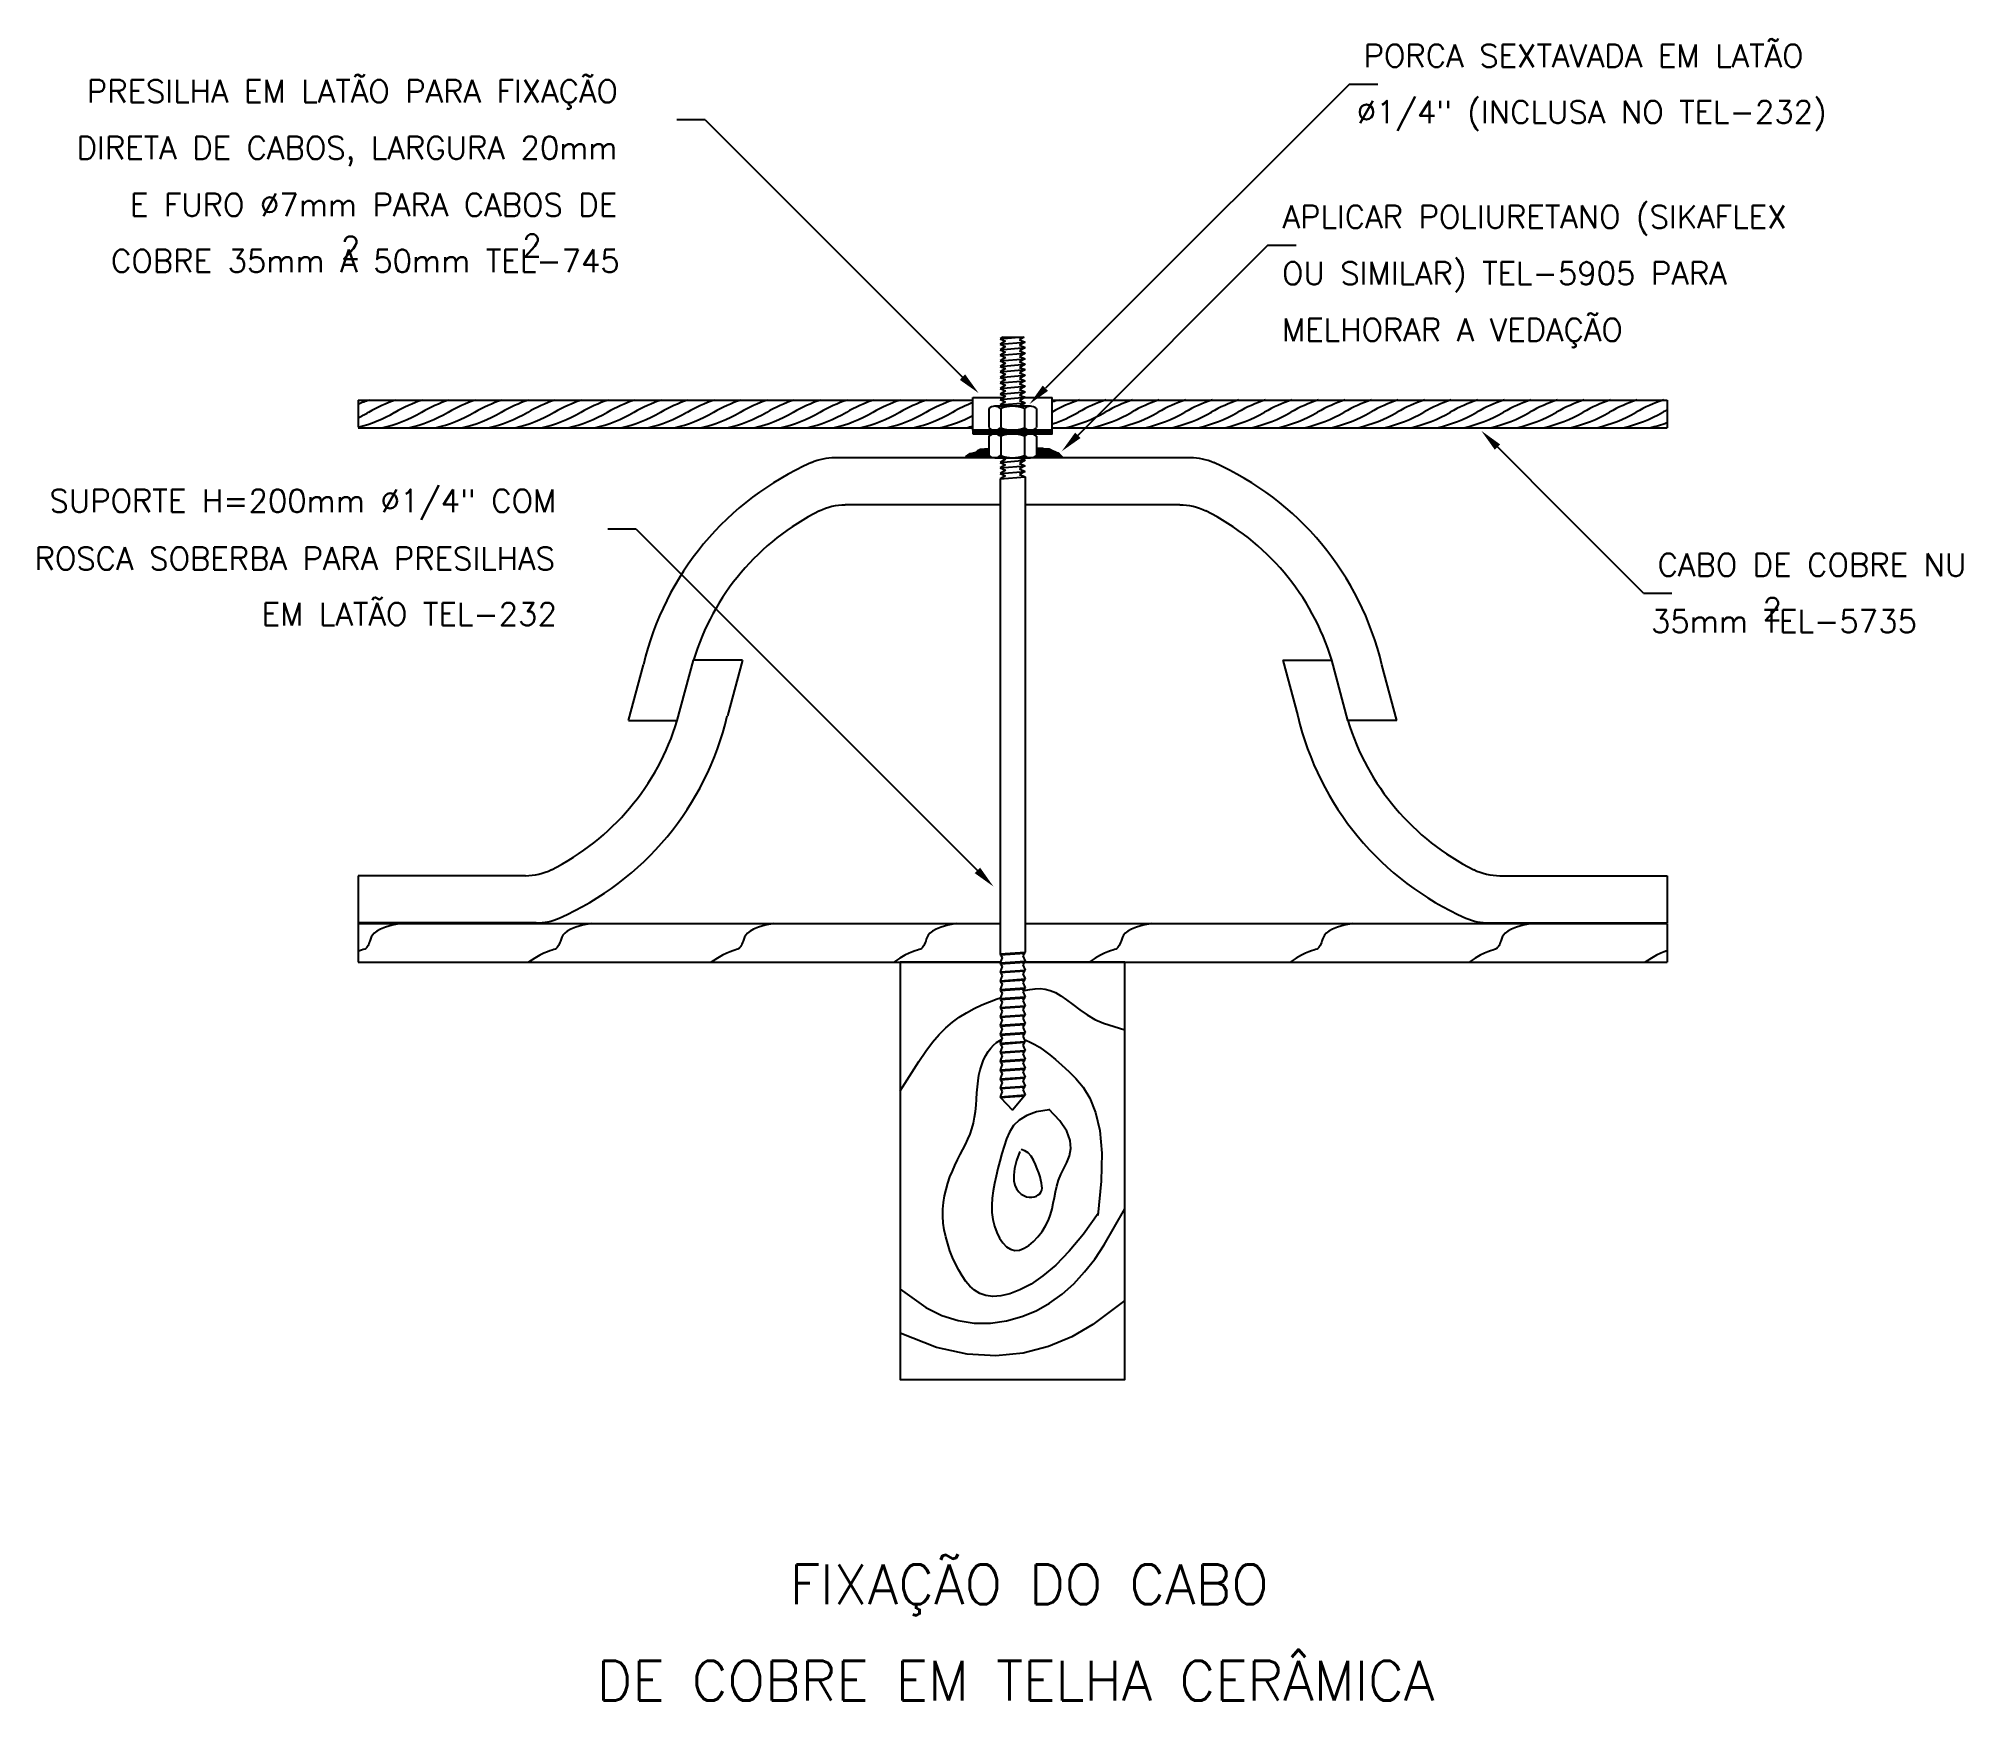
# Model space of a CAD drawing. Header units: millimetres. Extents: x -6439.2 to -6422.2, y -4626.2 to -4611.5.
import ezdxf
from ezdxf.enums import TextEntityAlignment as Align

# ---------------------------------------------------------------- set-up
doc = ezdxf.new("R2010")
doc.units = ezdxf.units.MM
doc.header["$LTSCALE"] = 10
doc.layers.add('Termotécnica', color=7, linetype='Continuous')
doc.styles.add('r140', font='romans.shx')
doc.styles.add('r80', font='romans.shx')

msp = doc.modelspace()

# ---------------------------------------------------------------- hatches: boundary and pattern name
at = {"layer": 'Termotécnica'}
h = msp.add_hatch(dxfattribs=at)
h.set_pattern_fill('ANSI31', color=1, scale=0.035, style=0)
h.set_pattern_definition([(45, (-6438.053191, -4630.1539598), (-0.0030935922, 0.0030935922), [])])
h.paths.add_polyline_path([(-6430.114, -4615.198), (-6430.126, -4615.183), (-6430.137, -4615.171), (-6430.148, -4615.162), (-6430.159, -4615.155), (-6430.169, -4615.15), (-6430.178, -4615.146), (-6430.186, -4615.143), (-6430.194, -4615.14), (-6430.201, -4615.137), (-6430.208, -4615.134), (-6430.213, -4615.13), (-6430.219, -4615.127), (-6430.223, -4615.125), (-6430.228, -4615.122), (-6430.232, -4615.12), (-6430.236, -4615.119), (-6430.24, -4615.118), (-6430.244, -4615.118), (-6430.248, -4615.118), (-6430.253, -4615.119), (-6430.257, -4615.119), (-6430.262, -4615.119), (-6430.267, -4615.119), (-6430.273, -4615.119), (-6430.279, -4615.118), (-6430.285, -4615.116), (-6430.293, -4615.114), (-6430.301, -4615.113), (-6430.311, -4615.112), (-6430.322, -4615.112), (-6430.334, -4615.113), (-6430.348, -4615.116), (-6430.348, -4615.177, -0.184977), (-6430.401, -4615.197), (-6430.401, -4615.198)])
h.paths.add_polyline_path([(-6430.716, -4615.197, -0.184977), (-6430.768, -4615.177), (-6430.768, -4615.116), (-6430.781, -4615.118), (-6430.792, -4615.119), (-6430.802, -4615.12), (-6430.81, -4615.121), (-6430.818, -4615.121), (-6430.825, -4615.121), (-6430.831, -4615.122), (-6430.836, -4615.122), (-6430.841, -4615.123), (-6430.845, -4615.125), (-6430.849, -4615.126), (-6430.853, -4615.128), (-6430.857, -4615.13), (-6430.861, -4615.132), (-6430.864, -4615.135), (-6430.867, -4615.138), (-6430.871, -4615.14), (-6430.874, -4615.143), (-6430.878, -4615.146), (-6430.882, -4615.148), (-6430.887, -4615.15), (-6430.891, -4615.152), (-6430.897, -4615.154), (-6430.902, -4615.155), (-6430.909, -4615.156), (-6430.916, -4615.157), (-6430.924, -4615.159), (-6430.933, -4615.161), (-6430.943, -4615.166), (-6430.954, -4615.173), (-6430.966, -4615.184), (-6430.979, -4615.198), (-6430.716, -4615.198)])

# ---------------------------------------------------------------- linework, layer by layer
at = {"layer": 'Termotécnica', "color": 2}
for p, q in [((-6427.583, -4611.898), (-6429.666, -4613.981)), ((-6427.583, -4611.898), (-6427.333, -4611.898)), ((-6433.273, -4612.213), (-6433.523, -4612.213)), ((-6433.273, -4612.213), (-6431, -4614.486)), ((-6428.304, -4613.321), (-6429.983, -4615)), ((-6428.304, -4613.321), (-6428.054, -4613.321)), ((-6429.666, -4613.981), (-6430.269, -4614.584)), ((-6430.645, -4614.133), (-6430.669, -4614.147)), ((-6430.669, -4614.147), (-6430.621, -4614.167)), ((-6430.621, -4614.167), (-6430.669, -4614.196)), ((-6430.669, -4614.196), (-6430.621, -4614.216)), ((-6430.621, -4614.216), (-6430.669, -4614.245)), ((-6430.645, -4614.133), (-6430.455, -4614.133)), ((-6430.455, -4614.133), (-6430.496, -4614.157)), ((-6430.496, -4614.157), (-6430.447, -4614.177)), ((-6430.447, -4614.177), (-6430.496, -4614.205)), ((-6430.496, -4614.205), (-6430.447, -4614.225)), ((-6430.447, -4614.225), (-6430.496, -4614.254)), ((-6430.669, -4614.245), (-6430.621, -4614.265)), ((-6430.621, -4614.265), (-6430.669, -4614.293)), ((-6430.669, -4614.293), (-6430.621, -4614.314)), ((-6430.621, -4614.314), (-6430.669, -4614.342)), ((-6430.669, -4614.342), (-6430.621, -4614.362)), ((-6430.621, -4614.362), (-6430.669, -4614.391)), ((-6430.669, -4614.391), (-6430.621, -4614.411)), ((-6430.496, -4614.254), (-6430.447, -4614.274)), ((-6430.447, -4614.274), (-6430.496, -4614.303)), ((-6430.496, -4614.303), (-6430.447, -4614.323)), ((-6430.447, -4614.323), (-6430.496, -4614.351)), ((-6430.496, -4614.351), (-6430.447, -4614.372)), ((-6430.447, -4614.372), (-6430.496, -4614.4)), ((-6430.496, -4614.4), (-6430.447, -4614.42)), ((-6430.621, -4614.411), (-6430.669, -4614.44)), ((-6430.669, -4614.44), (-6430.621, -4614.46)), ((-6430.621, -4614.46), (-6430.669, -4614.488)), ((-6430.669, -4614.488), (-6430.621, -4614.508)), ((-6430.621, -4614.508), (-6430.669, -4614.537)), ((-6430.669, -4614.537), (-6430.621, -4614.557)), ((-6430.621, -4614.557), (-6430.669, -4614.586)), ((-6430.447, -4614.42), (-6430.496, -4614.449)), ((-6430.496, -4614.449), (-6430.447, -4614.469)), ((-6430.447, -4614.469), (-6430.496, -4614.498)), ((-6430.496, -4614.498), (-6430.447, -4614.518)), ((-6430.447, -4614.518), (-6430.496, -4614.546)), ((-6430.496, -4614.546), (-6430.447, -4614.567)), ((-6430.447, -4614.567), (-6430.496, -4614.595)), ((-6436.335, -4614.688), (-6436.335, -4614.927)), ((-6436.335, -4614.688), (-6430.908, -4614.688)), ((-6430.669, -4614.586), (-6430.621, -4614.606)), ((-6430.621, -4614.606), (-6430.669, -4614.635)), ((-6430.669, -4614.635), (-6430.621, -4614.655)), ((-6430.621, -4614.655), (-6430.669, -4614.683)), ((-6430.669, -4614.683), (-6430.621, -4614.703)), ((-6430.621, -4614.703), (-6430.669, -4614.732)), ((-6430.669, -4614.732), (-6430.643, -4614.743)), ((-6430.496, -4614.595), (-6430.447, -4614.615)), ((-6430.447, -4614.615), (-6430.496, -4614.644)), ((-6430.496, -4614.644), (-6430.447, -4614.664)), ((-6430.447, -4614.664), (-6430.496, -4614.693)), ((-6430.496, -4614.693), (-6430.447, -4614.713)), ((-6430.447, -4614.713), (-6430.496, -4614.741)), ((-6430.496, -4614.741), (-6430.492, -4614.743)), ((-6430.208, -4614.688), (-6424.781, -4614.688)), ((-6424.781, -4614.688), (-6424.781, -4614.933)), ((-6430.768, -4614.763), (-6430.768, -4614.932)), ((-6430.401, -4614.743), (-6430.718, -4614.743)), ((-6430.663, -4614.763), (-6430.663, -4614.932)), ((-6430.453, -4614.763), (-6430.453, -4614.932)), ((-6430.348, -4614.763), (-6430.348, -4614.932)), ((-6436.335, -4614.933), (-6430.908, -4614.933)), ((-6430.768, -4615.008), (-6430.768, -4615.177)), ((-6430.401, -4614.988), (-6430.718, -4614.988)), ((-6430.716, -4614.953), (-6430.401, -4614.953)), ((-6430.663, -4615.008), (-6430.663, -4615.177)), ((-6430.453, -4615.008), (-6430.453, -4615.177)), ((-6430.348, -4615.008), (-6430.348, -4615.177)), ((-6430.208, -4614.933), (-6424.781, -4614.933)), ((-6430.716, -4615.198), (-6430.401, -4615.198)), ((-6430.621, -4615.211), (-6430.669, -4615.239)), ((-6430.669, -4615.239), (-6430.621, -4615.259)), ((-6430.652, -4615.198), (-6430.621, -4615.211)), ((-6430.492, -4615.198), (-6430.496, -4615.2)), ((-6430.496, -4615.2), (-6430.447, -4615.22)), ((-6430.447, -4615.22), (-6430.496, -4615.249)), ((-6430.496, -4615.249), (-6430.447, -4615.269)), ((-6425.676, -4615.704), (-6426.278, -4615.102)), ((-6430.621, -4615.259), (-6430.669, -4615.288)), ((-6430.669, -4615.288), (-6430.621, -4615.308)), ((-6430.621, -4615.308), (-6430.669, -4615.337)), ((-6430.669, -4615.337), (-6430.621, -4615.357)), ((-6430.621, -4615.357), (-6430.669, -4615.385)), ((-6430.669, -4615.385), (-6430.447, -4615.366)), ((-6430.669, -4615.385), (-6430.669, -4619.579)), ((-6430.447, -4615.269), (-6430.496, -4615.297)), ((-6430.496, -4615.297), (-6430.447, -4615.318)), ((-6430.447, -4615.318), (-6430.496, -4615.346)), ((-6430.496, -4615.346), (-6430.447, -4615.366)), ((-6430.447, -4615.366), (-6430.447, -4619.563)), ((-6424.988, -4616.392), (-6425.676, -4615.704)), ((-6433.882, -4615.828), (-6434.132, -4615.828)), ((-6433.882, -4615.828), (-6431.47, -4618.24)), ((-6424.988, -4616.392), (-6424.738, -4616.392)), ((-6424.988, -4616.392), (-6424.738, -4616.392)), ((-6431.47, -4618.24), (-6430.868, -4618.842)), ((-6430.649, -4619.611), (-6430.669, -4619.658)), ((-6430.664, -4619.586), (-6430.649, -4619.611)), ((-6430.664, -4619.665), (-6430.649, -4619.69)), ((-6430.453, -4619.572), (-6430.467, -4619.596)), ((-6430.467, -4619.596), (-6430.447, -4619.642)), ((-6430.453, -4619.65), (-6430.467, -4619.674)), ((-6430.649, -4619.69), (-6430.669, -4619.736)), ((-6430.649, -4619.769), (-6430.669, -4619.815)), ((-6430.664, -4619.744), (-6430.649, -4619.769)), ((-6430.664, -4619.823), (-6430.649, -4619.847)), ((-6430.467, -4619.674), (-6430.447, -4619.721)), ((-6430.453, -4619.729), (-6430.467, -4619.753)), ((-6430.467, -4619.753), (-6430.447, -4619.8)), ((-6430.453, -4619.808), (-6430.467, -4619.832)), ((-6430.467, -4619.832), (-6430.447, -4619.878)), ((-6430.649, -4619.847), (-6430.669, -4619.894)), ((-6430.649, -4619.926), (-6430.669, -4619.973)), ((-6430.649, -4620.005), (-6430.669, -4620.052)), ((-6430.664, -4619.901), (-6430.649, -4619.926)), ((-6430.664, -4619.98), (-6430.649, -4620.005)), ((-6430.453, -4619.887), (-6430.467, -4619.911)), ((-6430.467, -4619.911), (-6430.447, -4619.957)), ((-6430.453, -4619.965), (-6430.467, -4619.989)), ((-6430.467, -4619.989), (-6430.447, -4620.036)), ((-6430.649, -4620.084), (-6430.669, -4620.13)), ((-6430.649, -4620.162), (-6430.669, -4620.209)), ((-6430.664, -4620.059), (-6430.649, -4620.084)), ((-6430.664, -4620.138), (-6430.649, -4620.162)), ((-6430.453, -4620.044), (-6430.467, -4620.068)), ((-6430.467, -4620.068), (-6430.447, -4620.115)), ((-6430.453, -4620.123), (-6430.467, -4620.147)), ((-6430.467, -4620.147), (-6430.447, -4620.194)), ((-6430.649, -4620.241), (-6430.669, -4620.288)), ((-6430.649, -4620.32), (-6430.669, -4620.367)), ((-6430.664, -4620.216), (-6430.649, -4620.241)), ((-6430.664, -4620.295), (-6430.649, -4620.32)), ((-6430.453, -4620.202), (-6430.467, -4620.226)), ((-6430.467, -4620.226), (-6430.447, -4620.272)), ((-6430.453, -4620.28), (-6430.467, -4620.304)), ((-6430.467, -4620.304), (-6430.447, -4620.351)), ((-6430.649, -4620.399), (-6430.669, -4620.445)), ((-6430.649, -4620.477), (-6430.669, -4620.524)), ((-6430.664, -4620.374), (-6430.649, -4620.399)), ((-6430.664, -4620.453), (-6430.649, -4620.477)), ((-6430.453, -4620.359), (-6430.467, -4620.383)), ((-6430.467, -4620.383), (-6430.447, -4620.43)), ((-6430.453, -4620.438), (-6430.467, -4620.462)), ((-6430.467, -4620.462), (-6430.447, -4620.509)), ((-6430.453, -4620.517), (-6430.467, -4620.541)), ((-6430.649, -4620.556), (-6430.669, -4620.603)), ((-6430.649, -4620.635), (-6430.669, -4620.682)), ((-6430.664, -4620.531), (-6430.649, -4620.556)), ((-6430.664, -4620.61), (-6430.649, -4620.635)), ((-6430.467, -4620.541), (-6430.447, -4620.587)), ((-6430.453, -4620.595), (-6430.467, -4620.619)), ((-6430.467, -4620.619), (-6430.447, -4620.666)), ((-6430.453, -4620.674), (-6430.467, -4620.698)), ((-6430.649, -4620.714), (-6430.669, -4620.76)), ((-6430.649, -4620.792), (-6430.669, -4620.839)), ((-6430.664, -4620.689), (-6430.649, -4620.714)), ((-6430.664, -4620.768), (-6430.649, -4620.792)), ((-6430.664, -4620.846), (-6430.558, -4620.958)), ((-6430.453, -4620.832), (-6430.558, -4620.958)), ((-6430.467, -4620.698), (-6430.447, -4620.745)), ((-6430.453, -4620.753), (-6430.467, -4620.777)), ((-6430.467, -4620.777), (-6430.447, -4620.824))]:
    msp.add_line(p, q, dxfattribs=at)
at = {"layer": 'Termotécnica', "color": 1}
for p, q in [((-6430.669, -4614.147), (-6430.504, -4614.133)), ((-6430.669, -4614.196), (-6430.447, -4614.177)), ((-6430.669, -4614.245), (-6430.447, -4614.225)), ((-6430.669, -4614.293), (-6430.447, -4614.274)), ((-6430.669, -4614.342), (-6430.447, -4614.323)), ((-6430.669, -4614.391), (-6430.447, -4614.372)), ((-6430.669, -4614.44), (-6430.447, -4614.42)), ((-6430.669, -4614.488), (-6430.447, -4614.469)), ((-6430.669, -4614.537), (-6430.447, -4614.518)), ((-6430.669, -4614.586), (-6430.447, -4614.567)), ((-6430.908, -4614.667), (-6430.642, -4614.667)), ((-6430.908, -4614.953), (-6430.908, -4614.667)), ((-6430.669, -4614.635), (-6430.447, -4614.615)), ((-6430.669, -4614.683), (-6430.447, -4614.664)), ((-6430.669, -4614.732), (-6430.447, -4614.713)), ((-6430.452, -4614.667), (-6430.208, -4614.667)), ((-6430.208, -4614.953), (-6430.208, -4614.667)), ((-6430.908, -4614.97), (-6430.208, -4614.97)), ((-6430.716, -4615.197), (-6430.716, -4615.198)), ((-6430.669, -4615.239), (-6430.447, -4615.22)), ((-6430.401, -4615.197), (-6430.401, -4615.198)), ((-6430.669, -4615.288), (-6430.447, -4615.269)), ((-6430.669, -4615.337), (-6430.447, -4615.318)), ((-6436.335, -4619.31), (-6436.335, -4619.65)), ((-6436.335, -4619.31), (-6430.669, -4619.31)), ((-6430.447, -4619.31), (-6424.781, -4619.31)), ((-6424.781, -4619.31), (-6424.781, -4619.65)), ((-6436.335, -4619.65), (-6430.666, -4619.65)), ((-6430.669, -4619.579), (-6430.447, -4619.563)), ((-6430.669, -4619.579), (-6430.664, -4619.586)), ((-6430.669, -4619.658), (-6430.447, -4619.642)), ((-6430.669, -4619.658), (-6430.664, -4619.665)), ((-6430.664, -4619.586), (-6430.453, -4619.572)), ((-6430.664, -4619.665), (-6430.453, -4619.65)), ((-6430.447, -4619.563), (-6430.453, -4619.572)), ((-6430.447, -4619.642), (-6430.453, -4619.65)), ((-6430.453, -4619.65), (-6424.781, -4619.65)), ((-6430.669, -4619.736), (-6430.447, -4619.721)), ((-6430.669, -4619.736), (-6430.664, -4619.744)), ((-6430.669, -4619.815), (-6430.447, -4619.8)), ((-6430.669, -4619.815), (-6430.664, -4619.823)), ((-6430.664, -4619.744), (-6430.453, -4619.729)), ((-6430.664, -4619.823), (-6430.453, -4619.808)), ((-6430.447, -4619.721), (-6430.453, -4619.729)), ((-6430.447, -4619.8), (-6430.453, -4619.808)), ((-6430.669, -4619.894), (-6430.447, -4619.878)), ((-6430.669, -4619.894), (-6430.664, -4619.901)), ((-6430.669, -4619.973), (-6430.447, -4619.957)), ((-6430.669, -4619.973), (-6430.664, -4619.98)), ((-6430.664, -4619.901), (-6430.453, -4619.887)), ((-6430.664, -4619.98), (-6430.453, -4619.965)), ((-6430.447, -4619.878), (-6430.453, -4619.887)), ((-6430.447, -4619.957), (-6430.453, -4619.965)), ((-6430.669, -4620.052), (-6430.447, -4620.036)), ((-6430.669, -4620.052), (-6430.664, -4620.059)), ((-6430.669, -4620.13), (-6430.447, -4620.115)), ((-6430.669, -4620.13), (-6430.664, -4620.138)), ((-6430.664, -4620.059), (-6430.453, -4620.044)), ((-6430.664, -4620.138), (-6430.453, -4620.123)), ((-6430.447, -4620.036), (-6430.453, -4620.044)), ((-6430.447, -4620.115), (-6430.453, -4620.123)), ((-6430.669, -4620.209), (-6430.447, -4620.194)), ((-6430.669, -4620.209), (-6430.664, -4620.216)), ((-6430.669, -4620.288), (-6430.447, -4620.272)), ((-6430.669, -4620.288), (-6430.664, -4620.295)), ((-6430.664, -4620.216), (-6430.453, -4620.202)), ((-6430.664, -4620.295), (-6430.453, -4620.28)), ((-6430.447, -4620.194), (-6430.453, -4620.202)), ((-6430.447, -4620.272), (-6430.453, -4620.28)), ((-6430.669, -4620.367), (-6430.447, -4620.351)), ((-6430.669, -4620.367), (-6430.664, -4620.374)), ((-6430.669, -4620.445), (-6430.447, -4620.43)), ((-6430.669, -4620.445), (-6430.664, -4620.453)), ((-6430.669, -4620.524), (-6430.447, -4620.509)), ((-6430.664, -4620.374), (-6430.453, -4620.359)), ((-6430.664, -4620.453), (-6430.453, -4620.438)), ((-6430.664, -4620.531), (-6430.453, -4620.517)), ((-6430.447, -4620.351), (-6430.453, -4620.359)), ((-6430.447, -4620.43), (-6430.453, -4620.438)), ((-6430.447, -4620.509), (-6430.453, -4620.517)), ((-6430.669, -4620.524), (-6430.664, -4620.531)), ((-6430.669, -4620.603), (-6430.447, -4620.587)), ((-6430.669, -4620.603), (-6430.664, -4620.61)), ((-6430.669, -4620.682), (-6430.447, -4620.666)), ((-6430.669, -4620.682), (-6430.664, -4620.689)), ((-6430.664, -4620.61), (-6430.453, -4620.595)), ((-6430.664, -4620.689), (-6430.453, -4620.674)), ((-6430.447, -4620.587), (-6430.453, -4620.595)), ((-6430.447, -4620.666), (-6430.453, -4620.674)), ((-6430.669, -4620.76), (-6430.447, -4620.745)), ((-6430.669, -4620.76), (-6430.664, -4620.768)), ((-6430.669, -4620.839), (-6430.447, -4620.824)), ((-6430.669, -4620.839), (-6430.664, -4620.846)), ((-6430.664, -4620.768), (-6430.453, -4620.753)), ((-6430.664, -4620.846), (-6430.453, -4620.832)), ((-6430.447, -4620.745), (-6430.453, -4620.753)), ((-6430.447, -4620.824), (-6430.453, -4620.832))]:
    msp.add_line(p, q, dxfattribs=at)
at = {"layer": 'Termotécnica', "color": 3}
for p, q in [((-6430.652, -4615.198), (-6432.128, -4615.198)), ((-6428.988, -4615.198), (-6430.492, -4615.198)), ((-6430.669, -4615.614), (-6432.036, -4615.614)), ((-6429.081, -4615.614), (-6430.447, -4615.614)), ((-6433.949, -4617.518), (-6433.817, -4617.025)), ((-6433.518, -4617.518), (-6433.375, -4616.985)), ((-6432.944, -4616.985), (-6433.375, -4616.985)), ((-6432.944, -4616.985), (-6433.076, -4617.477)), ((-6428.172, -4616.985), (-6427.741, -4616.985)), ((-6428.172, -4616.985), (-6428.04, -4617.477)), ((-6427.598, -4617.518), (-6427.741, -4616.985)), ((-6427.167, -4617.518), (-6427.299, -4617.025)), ((-6433.949, -4617.518), (-6433.518, -4617.518)), ((-6427.167, -4617.518), (-6427.598, -4617.518)), ((-6436.335, -4618.888), (-6436.335, -4619.31)), ((-6434.858, -4618.888), (-6436.335, -4618.888)), ((-6426.258, -4618.888), (-6424.781, -4618.888)), ((-6424.781, -4618.888), (-6424.781, -4619.305)), ((-6434.765, -4619.305), (-6436.335, -4619.305)), ((-6426.351, -4619.305), (-6424.781, -4619.305))]:
    msp.add_line(p, q, dxfattribs=at)
at = {"layer": 'Termotécnica', "color": 1}
msp.add_lwpolyline([(-6430.908, -4614.988), (-6430.208, -4614.988), (-6430.208, -4614.953), (-6430.908, -4614.953)], close=True, dxfattribs=at)
for points in [[(-6430.979, -4615.198), (-6430.966, -4615.184), (-6430.954, -4615.173), (-6430.943, -4615.166), (-6430.933, -4615.161), (-6430.924, -4615.159), (-6430.916, -4615.157), (-6430.909, -4615.156), (-6430.902, -4615.155), (-6430.897, -4615.154), (-6430.891, -4615.152), (-6430.887, -4615.15), (-6430.882, -4615.148), (-6430.878, -4615.146), (-6430.874, -4615.143), (-6430.871, -4615.14), (-6430.867, -4615.138), (-6430.864, -4615.135), (-6430.861, -4615.132), (-6430.857, -4615.13), (-6430.853, -4615.128), (-6430.849, -4615.126), (-6430.845, -4615.125), (-6430.841, -4615.123), (-6430.836, -4615.122), (-6430.831, -4615.122), (-6430.825, -4615.121), (-6430.818, -4615.121), (-6430.81, -4615.121), (-6430.802, -4615.12), (-6430.792, -4615.119), (-6430.781, -4615.118), (-6430.768, -4615.116)], [(-6430.348, -4615.116), (-6430.334, -4615.113), (-6430.322, -4615.112), (-6430.311, -4615.112), (-6430.301, -4615.113), (-6430.293, -4615.114), (-6430.285, -4615.116), (-6430.279, -4615.118), (-6430.273, -4615.119), (-6430.267, -4615.119), (-6430.262, -4615.119), (-6430.257, -4615.119), (-6430.253, -4615.119), (-6430.248, -4615.118), (-6430.244, -4615.118), (-6430.24, -4615.118), (-6430.236, -4615.119), (-6430.232, -4615.12), (-6430.228, -4615.122), (-6430.223, -4615.125), (-6430.219, -4615.127), (-6430.213, -4615.13), (-6430.208, -4615.134), (-6430.201, -4615.137), (-6430.194, -4615.14), (-6430.186, -4615.143), (-6430.178, -4615.146), (-6430.169, -4615.15), (-6430.159, -4615.155), (-6430.148, -4615.162), (-6430.137, -4615.171), (-6430.126, -4615.183), (-6430.114, -4615.198)], [(-6435.961, -4619.31), (-6436.036, -4619.325), (-6436.095, -4619.342), (-6436.139, -4619.359), (-6436.172, -4619.378), (-6436.194, -4619.396), (-6436.21, -4619.414), (-6436.22, -4619.432), (-6436.226, -4619.449), (-6436.232, -4619.465), (-6436.237, -4619.479), (-6436.242, -4619.492), (-6436.248, -4619.504), (-6436.254, -4619.514), (-6436.26, -4619.523), (-6436.269, -4619.53), (-6436.278, -4619.536), (-6436.29, -4619.541), (-6436.305, -4619.545), (-6436.323, -4619.551), (-6436.335, -4619.555)], [(-6434.279, -4619.31), (-6434.354, -4619.325), (-6434.413, -4619.342), (-6434.457, -4619.359), (-6434.49, -4619.378), (-6434.512, -4619.396), (-6434.528, -4619.414), (-6434.538, -4619.432), (-6434.544, -4619.449), (-6434.55, -4619.465), (-6434.555, -4619.479), (-6434.56, -4619.492), (-6434.566, -4619.504), (-6434.572, -4619.514), (-6434.578, -4619.523), (-6434.587, -4619.53), (-6434.596, -4619.536), (-6434.608, -4619.541), (-6434.623, -4619.545), (-6434.642, -4619.551), (-6434.665, -4619.56), (-6434.695, -4619.572), (-6434.732, -4619.591), (-6434.777, -4619.616), (-6434.832, -4619.65)], [(-6432.666, -4619.31), (-6432.741, -4619.325), (-6432.8, -4619.342), (-6432.844, -4619.359), (-6432.876, -4619.378), (-6432.899, -4619.396), (-6432.914, -4619.414), (-6432.924, -4619.432), (-6432.931, -4619.449), (-6432.937, -4619.465), (-6432.942, -4619.479), (-6432.947, -4619.492), (-6432.952, -4619.504), (-6432.958, -4619.514), (-6432.965, -4619.523), (-6432.973, -4619.53), (-6432.983, -4619.536), (-6432.995, -4619.541), (-6433.009, -4619.545), (-6433.028, -4619.551), (-6433.052, -4619.56), (-6433.082, -4619.572), (-6433.119, -4619.591), (-6433.164, -4619.616), (-6433.218, -4619.65)], [(-6431.055, -4619.31), (-6431.13, -4619.325), (-6431.188, -4619.342), (-6431.233, -4619.359), (-6431.265, -4619.378), (-6431.288, -4619.396), (-6431.303, -4619.414), (-6431.313, -4619.432), (-6431.32, -4619.449), (-6431.325, -4619.465), (-6431.331, -4619.479), (-6431.336, -4619.492), (-6431.341, -4619.504), (-6431.347, -4619.514), (-6431.354, -4619.523), (-6431.362, -4619.53), (-6431.372, -4619.536), (-6431.383, -4619.541), (-6431.398, -4619.545), (-6431.417, -4619.551), (-6431.441, -4619.56), (-6431.471, -4619.572), (-6431.508, -4619.591), (-6431.553, -4619.616), (-6431.607, -4619.65)], [(-6429.33, -4619.31), (-6429.405, -4619.325), (-6429.464, -4619.342), (-6429.508, -4619.359), (-6429.541, -4619.378), (-6429.563, -4619.396), (-6429.579, -4619.414), (-6429.589, -4619.432), (-6429.595, -4619.449), (-6429.601, -4619.465), (-6429.606, -4619.479), (-6429.611, -4619.492), (-6429.617, -4619.504), (-6429.623, -4619.514), (-6429.63, -4619.523), (-6429.638, -4619.53), (-6429.647, -4619.536), (-6429.659, -4619.541), (-6429.674, -4619.545), (-6429.693, -4619.551), (-6429.716, -4619.56), (-6429.746, -4619.572), (-6429.783, -4619.591), (-6429.828, -4619.616), (-6429.883, -4619.65)], [(-6427.556, -4619.31), (-6427.631, -4619.325), (-6427.689, -4619.342), (-6427.734, -4619.359), (-6427.766, -4619.378), (-6427.789, -4619.396), (-6427.804, -4619.414), (-6427.814, -4619.432), (-6427.821, -4619.449), (-6427.827, -4619.465), (-6427.832, -4619.479), (-6427.837, -4619.492), (-6427.842, -4619.504), (-6427.848, -4619.514), (-6427.855, -4619.523), (-6427.863, -4619.53), (-6427.873, -4619.536), (-6427.884, -4619.541), (-6427.899, -4619.545), (-6427.918, -4619.551), (-6427.942, -4619.56), (-6427.972, -4619.572), (-6428.009, -4619.591), (-6428.054, -4619.616), (-6428.108, -4619.65)], [(-6425.977, -4619.31), (-6426.052, -4619.325), (-6426.11, -4619.342), (-6426.155, -4619.359), (-6426.187, -4619.378), (-6426.21, -4619.396), (-6426.225, -4619.414), (-6426.235, -4619.432), (-6426.242, -4619.449), (-6426.248, -4619.465), (-6426.253, -4619.479), (-6426.258, -4619.492), (-6426.263, -4619.504), (-6426.269, -4619.514), (-6426.276, -4619.523), (-6426.284, -4619.53), (-6426.294, -4619.536), (-6426.305, -4619.541), (-6426.32, -4619.545), (-6426.339, -4619.551), (-6426.363, -4619.56), (-6426.393, -4619.572), (-6426.43, -4619.591), (-6426.475, -4619.616), (-6426.529, -4619.65)], [(-6430.666, -4619.65), (-6431.55, -4619.65), (-6431.55, -4623.336), (-6429.566, -4623.336), (-6429.566, -4619.65), (-6430.453, -4619.65)], [(-6424.781, -4619.55), (-6424.783, -4619.551), (-6424.807, -4619.56), (-6424.837, -4619.572), (-6424.874, -4619.591), (-6424.919, -4619.616), (-6424.974, -4619.65)], [(-6431.55, -4620.787), (-6431.387, -4620.528), (-6431.324, -4620.436), (-6431.264, -4620.358), (-6431.206, -4620.29), (-6431.148, -4620.232), (-6431.089, -4620.182), (-6431.029, -4620.138), (-6430.965, -4620.098), (-6430.898, -4620.062), (-6430.83, -4620.029), (-6430.762, -4620.001), (-6430.695, -4619.975), (-6430.666, -4619.965)], [(-6430.464, -4619.906), (-6430.456, -4619.903), (-6430.406, -4619.893), (-6430.359, -4619.887), (-6430.314, -4619.885), (-6430.27, -4619.89), (-6430.226, -4619.902), (-6430.18, -4619.92), (-6430.132, -4619.948), (-6430.081, -4619.984), (-6430.025, -4620.026), (-6429.966, -4620.071), (-6429.901, -4620.115), (-6429.831, -4620.157), (-6429.756, -4620.191), (-6429.566, -4620.25)], [(-6429.803, -4621.871), (-6429.933, -4622.053), (-6430.058, -4622.203), (-6430.177, -4622.326), (-6430.29, -4622.422), (-6430.395, -4622.495), (-6430.493, -4622.546), (-6430.582, -4622.58), (-6430.662, -4622.598), (-6430.732, -4622.602), (-6430.794, -4622.594), (-6430.847, -4622.576), (-6430.894, -4622.548), (-6430.935, -4622.512), (-6430.972, -4622.47), (-6431.004, -4622.422), (-6431.034, -4622.37), (-6431.062, -4622.316), (-6431.088, -4622.259), (-6431.111, -4622.2), (-6431.131, -4622.139), (-6431.148, -4622.078), (-6431.161, -4622.016), (-6431.17, -4621.955), (-6431.174, -4621.893), (-6431.174, -4621.833), (-6431.168, -4621.773), (-6431.159, -4621.715), (-6431.146, -4621.658), (-6431.13, -4621.602), (-6431.111, -4621.548), (-6431.09, -4621.496), (-6431.068, -4621.446), (-6431.045, -4621.397), (-6431.021, -4621.351), (-6430.997, -4621.305), (-6430.974, -4621.26), (-6430.953, -4621.215), (-6430.934, -4621.169), (-6430.917, -4621.122), (-6430.903, -4621.073), (-6430.893, -4621.021), (-6430.886, -4620.969), (-6430.881, -4620.915), (-6430.877, -4620.86), (-6430.873, -4620.806), (-6430.869, -4620.752), (-6430.863, -4620.7), (-6430.855, -4620.65), (-6430.845, -4620.602), (-6430.831, -4620.557), (-6430.814, -4620.515), (-6430.795, -4620.476), (-6430.774, -4620.441), (-6430.751, -4620.41), (-6430.726, -4620.383), (-6430.699, -4620.36), (-6430.671, -4620.342), (-6430.656, -4620.335)], [(-6430.454, -4620.336), (-6430.441, -4620.34), (-6430.403, -4620.357), (-6430.363, -4620.377), (-6430.321, -4620.403), (-6430.277, -4620.434), (-6430.229, -4620.47), (-6430.178, -4620.512), (-6430.123, -4620.561), (-6430.063, -4620.616), (-6430, -4620.679), (-6429.936, -4620.756), (-6429.876, -4620.853), (-6429.826, -4620.978), (-6429.789, -4621.138), (-6429.771, -4621.338), (-6429.775, -4621.586), (-6429.807, -4621.889)], [(-6430.236, -4620.955), (-6430.346, -4620.974), (-6430.432, -4621.005), (-6430.499, -4621.046), (-6430.549, -4621.095), (-6430.586, -4621.151), (-6430.613, -4621.212), (-6430.634, -4621.276), (-6430.652, -4621.342), (-6430.67, -4621.408), (-6430.687, -4621.474), (-6430.704, -4621.54), (-6430.719, -4621.605), (-6430.731, -4621.67), (-6430.739, -4621.735), (-6430.742, -4621.798), (-6430.74, -4621.862), (-6430.732, -4621.924), (-6430.718, -4621.983), (-6430.698, -4622.039), (-6430.674, -4622.088), (-6430.645, -4622.13), (-6430.613, -4622.164), (-6430.577, -4622.186), (-6430.539, -4622.196), (-6430.498, -4622.193), (-6430.456, -4622.177), (-6430.414, -4622.152), (-6430.373, -4622.117), (-6430.334, -4622.076), (-6430.298, -4622.03), (-6430.267, -4621.98), (-6430.242, -4621.929), (-6430.223, -4621.879), (-6430.209, -4621.828), (-6430.199, -4621.778), (-6430.189, -4621.728), (-6430.18, -4621.678), (-6430.168, -4621.628), (-6430.153, -4621.577), (-6430.132, -4621.526), (-6430.106, -4621.474), (-6430.078, -4621.42), (-6430.055, -4621.362), (-6430.044, -4621.298), (-6430.05, -4621.226), (-6430.08, -4621.145), (-6430.141, -4621.053), (-6430.238, -4620.948)], [(-6430.494, -4621.322), (-6430.524, -4621.403), (-6430.541, -4621.472), (-6430.548, -4621.531), (-6430.546, -4621.581), (-6430.537, -4621.621), (-6430.523, -4621.654), (-6430.504, -4621.68), (-6430.482, -4621.699), (-6430.459, -4621.713), (-6430.435, -4621.722), (-6430.412, -4621.726), (-6430.389, -4621.726), (-6430.368, -4621.723), (-6430.348, -4621.717), (-6430.332, -4621.707), (-6430.318, -4621.696), (-6430.308, -4621.682), (-6430.301, -4621.666), (-6430.298, -4621.648), (-6430.299, -4621.627), (-6430.302, -4621.603), (-6430.308, -4621.576), (-6430.316, -4621.546), (-6430.327, -4621.512), (-6430.34, -4621.475), (-6430.355, -4621.437), (-6430.374, -4621.399), (-6430.395, -4621.365), (-6430.421, -4621.336), (-6430.45, -4621.316), (-6430.483, -4621.306)], [(-6431.55, -4622.538), (-6431.324, -4622.701), (-6431.184, -4622.771), (-6431.04, -4622.816), (-6430.896, -4622.838), (-6430.752, -4622.838), (-6430.612, -4622.818), (-6430.477, -4622.781), (-6430.35, -4622.729), (-6430.231, -4622.662), (-6430.12, -4622.583), (-6430.018, -4622.491), (-6429.922, -4622.387), (-6429.833, -4622.273), (-6429.751, -4622.148), (-6429.566, -4621.83)], [(-6429.566, -4622.639), (-6429.849, -4622.851), (-6430.036, -4622.959), (-6430.242, -4623.046), (-6430.465, -4623.103), (-6430.705, -4623.128), (-6430.96, -4623.113), (-6431.23, -4623.053), (-6431.55, -4622.928)]]:
    msp.add_lwpolyline(points, dxfattribs=at)
for centre, radius, start, end in [((-6435.856, -4615.872), 1.243, 107.8403, 112.6955), ((-6435.621, -4615.872), 1.243, 107.8403, 120.1267), ((-6435.387, -4615.872), 1.243, 107.8403, 120.1267), ((-6435.153, -4615.872), 1.243, 107.8403, 120.1267), ((-6434.918, -4615.872), 1.243, 107.8403, 120.1267), ((-6434.684, -4615.872), 1.243, 107.8403, 120.1267), ((-6434.449, -4615.872), 1.243, 107.8403, 120.1267), ((-6434.215, -4615.872), 1.243, 107.8403, 120.1267), ((-6433.98, -4615.872), 1.243, 107.8403, 120.1267), ((-6433.746, -4615.872), 1.243, 107.8403, 120.1267), ((-6433.512, -4615.872), 1.243, 107.8403, 120.1267), ((-6433.277, -4615.872), 1.243, 107.8403, 120.1267), ((-6433.043, -4615.872), 1.243, 107.8403, 120.1267), ((-6432.808, -4615.872), 1.243, 107.8403, 120.1267), ((-6432.574, -4615.872), 1.243, 107.8403, 120.1267), ((-6432.34, -4615.872), 1.243, 107.8403, 120.1267), ((-6432.105, -4615.872), 1.243, 107.8403, 120.1267), ((-6431.871, -4615.872), 1.243, 107.8403, 120.1267), ((-6431.636, -4615.872), 1.243, 107.8403, 120.1267), ((-6431.402, -4615.872), 1.243, 107.8403, 120.1267), ((-6431.167, -4615.872), 1.243, 107.8403, 120.1267), ((-6430.933, -4615.872), 1.243, 107.8403, 120.1267), ((-6430.699, -4615.872), 1.243, 107.8403, 120.1267), ((-6430.464, -4615.872), 1.243, 110.9245, 120.1267), ((-6429.586, -4615.871), 1.243, 107.8403, 120.015), ((-6429.875, -4615.902), 1.243, 102.4, 105.5525), ((-6429.352, -4615.871), 1.243, 107.8403, 120.1267), ((-6429.118, -4615.871), 1.243, 107.8403, 120.1267), ((-6428.883, -4615.871), 1.243, 107.8403, 120.1267), ((-6428.649, -4615.871), 1.243, 107.8403, 120.1267), ((-6428.414, -4615.871), 1.243, 107.8403, 120.1267), ((-6428.18, -4615.871), 1.243, 107.8403, 120.1267), ((-6427.945, -4615.871), 1.243, 107.8403, 120.1267), ((-6427.711, -4615.871), 1.243, 107.8403, 120.1267), ((-6427.477, -4615.871), 1.243, 107.8403, 120.1267), ((-6427.242, -4615.871), 1.243, 107.8403, 120.1267), ((-6427.008, -4615.871), 1.243, 107.8403, 120.1267), ((-6426.773, -4615.871), 1.243, 107.8403, 120.1267), ((-6426.539, -4615.871), 1.243, 107.8403, 120.1267), ((-6426.305, -4615.871), 1.243, 107.8403, 120.1267), ((-6426.07, -4615.871), 1.243, 107.8403, 120.1267), ((-6425.836, -4615.871), 1.243, 107.8403, 120.1267), ((-6425.601, -4615.871), 1.243, 107.8403, 120.1267), ((-6425.367, -4615.871), 1.243, 107.8403, 120.1267), ((-6425.132, -4615.871), 1.243, 107.8403, 120.1267), ((-6424.898, -4615.871), 1.243, 107.8403, 120.1267), ((-6424.664, -4615.871), 1.243, 107.8403, 120.1267), ((-6424.429, -4615.871), 1.243, 107.8403, 120.1267), ((-6436.881, -4613.69), 1.276, 295.2957, 299.8631), ((-6436.646, -4613.69), 1.276, 284.0968, 299.8631), ((-6436.412, -4613.69), 1.276, 282.9609, 299.8631), ((-6436.177, -4613.69), 1.276, 282.9609, 299.8631), ((-6435.943, -4613.69), 1.276, 282.9609, 299.8631), ((-6435.708, -4613.69), 1.276, 282.9609, 299.8631), ((-6435.474, -4613.69), 1.276, 282.9609, 299.8631), ((-6435.24, -4613.69), 1.276, 282.9609, 299.8631), ((-6435.005, -4613.69), 1.276, 282.9609, 299.8631), ((-6434.771, -4613.69), 1.276, 282.9609, 299.8631), ((-6434.536, -4613.69), 1.276, 282.9609, 299.8631), ((-6434.302, -4613.69), 1.276, 282.9609, 299.8631), ((-6434.068, -4613.69), 1.276, 282.9609, 299.8631), ((-6433.833, -4613.69), 1.276, 282.9609, 299.8631), ((-6433.599, -4613.69), 1.276, 282.9609, 299.8631), ((-6433.364, -4613.69), 1.276, 282.9609, 299.8631), ((-6433.13, -4613.69), 1.276, 282.9609, 299.8631), ((-6432.895, -4613.69), 1.276, 282.9609, 299.8631), ((-6432.661, -4613.69), 1.276, 282.9609, 299.8631), ((-6432.427, -4613.69), 1.276, 282.9609, 299.8631), ((-6432.192, -4613.69), 1.276, 282.9609, 299.8631), ((-6431.958, -4613.69), 1.276, 282.9609, 299.8631), ((-6431.723, -4613.69), 1.276, 282.9609, 299.8631), ((-6431.489, -4613.69), 1.276, 282.9609, 297.0808), ((-6430.611, -4613.689), 1.276, 288.4119, 299.8631), ((-6430.377, -4613.689), 1.276, 282.9609, 299.8631), ((-6430.142, -4613.689), 1.276, 282.9609, 299.8631), ((-6429.908, -4613.689), 1.276, 282.9609, 299.8631), ((-6429.673, -4613.689), 1.276, 282.9609, 299.8631), ((-6429.439, -4613.689), 1.276, 282.9609, 299.8631), ((-6429.205, -4613.689), 1.276, 282.9609, 299.8631), ((-6428.97, -4613.689), 1.276, 282.9609, 299.8631), ((-6428.736, -4613.689), 1.276, 282.9609, 299.8631), ((-6428.501, -4613.689), 1.276, 282.9609, 299.8631), ((-6428.267, -4613.689), 1.276, 282.9609, 299.8631), ((-6428.033, -4613.689), 1.276, 282.9609, 299.8631), ((-6427.798, -4613.689), 1.276, 282.9609, 299.8631), ((-6427.564, -4613.689), 1.276, 282.9609, 299.8631), ((-6427.329, -4613.689), 1.276, 282.9609, 299.8631), ((-6427.095, -4613.689), 1.276, 282.9609, 299.8631), ((-6426.86, -4613.689), 1.276, 282.9609, 299.8631), ((-6426.626, -4613.689), 1.276, 282.9609, 299.8631), ((-6426.392, -4613.689), 1.276, 282.9609, 299.8631), ((-6426.157, -4613.689), 1.276, 282.9609, 299.8631), ((-6425.923, -4613.689), 1.276, 282.9609, 299.8631), ((-6425.688, -4613.689), 1.276, 282.9609, 299.8631), ((-6425.454, -4613.689), 1.276, 282.9609, 299.8631), ((-6425.22, -4613.689), 1.276, 282.9609, 290.1087), ((-6424.195, -4615.871), 1.243, 118.1336, 120.1267), ((-6431.255, -4613.69), 1.276, 282.9609, 285.7546)]:
    msp.add_arc(centre, radius, start, end, dxfattribs=at)
at = {"layer": 'Termotécnica', "color": 2}
for centre, radius, start, end in [((-6430.716, -4614.822), 0.0785, 48.0212, 131.9788), ((-6430.558, -4615.025), 0.282, 68.1009, 111.8991), ((-6430.401, -4614.821), 0.0777, 47.4705, 132.5295), ((-6430.716, -4614.874), 0.0786, 228.0803, 311.9197), ((-6430.716, -4615.067), 0.0785, 48.0212, 131.9788), ((-6430.558, -4614.671), 0.282, 248.1009, 291.8991), ((-6430.558, -4615.269), 0.282, 68.1009, 111.8991), ((-6430.401, -4614.874), 0.0786, 228.0803, 311.9197), ((-6430.401, -4615.069), 0.0802, 49.0819, 130.9181), ((-6430.716, -4615.119), 0.0786, 228.0803, 311.9197), ((-6430.558, -4614.916), 0.282, 248.1009, 291.8991), ((-6430.401, -4615.119), 0.0786, 228.0803, 311.9197)]:
    msp.add_arc(centre, radius, start, end, dxfattribs=at)
at = {"layer": 'Termotécnica', "color": 3}
for centre, radius, start, end in [((-6431.287, -4617.62), 2.599, 113.7493, 166.7697), ((-6432.128, -4615.708), 0.51, 90, 113.7493), ((-6428.988, -4615.708), 0.51, 66.2507, 90), ((-6429.829, -4617.62), 2.599, 13.2303, 66.2507), ((-6431.287, -4617.62), 2.183, 116.5905, 163.0688), ((-6432.036, -4616.125), 0.51, 90, 116.5905), ((-6429.081, -4616.125), 0.51, 63.4095, 90), ((-6429.829, -4617.62), 2.183, 16.9312, 63.4095), ((-6435.607, -4616.883), 2.183, 296.5905, 343.0688), ((-6435.607, -4616.883), 2.599, 293.7493, 346.7697), ((-6425.51, -4616.883), 2.599, 193.2303, 246.2507), ((-6425.51, -4616.883), 2.183, 196.9312, 243.4095), ((-6434.858, -4618.378), 0.51, 270, 296.5905), ((-6426.258, -4618.378), 0.51, 243.4095, 270), ((-6434.765, -4618.795), 0.51, 270, 293.7493), ((-6426.351, -4618.795), 0.51, 246.2507, 270)]:
    msp.add_arc(centre, radius, start, end, dxfattribs=at)
at = {"layer": 'Termotécnica', "color": 2}
for points in [[(-6431.024, -4614.51), (-6430.977, -4614.462), (-6430.858, -4614.627)], [(-6430.292, -4614.56), (-6430.245, -4614.607), (-6430.41, -4614.725)], [(-6429.959, -4615.024), (-6430.006, -4614.976), (-6430.125, -4615.141)], [(-6426.302, -4615.126), (-6426.255, -4615.079), (-6426.42, -4614.96)], [(-6430.844, -4618.818), (-6430.892, -4618.866), (-6430.727, -4618.984)]]:
    msp.add_solid(points, dxfattribs=at)

# ---------------------------------------------------------------- texts
at = {"layer": 'Termotécnica', "color": 2, "style": 'r80'}
for s, p in [('PORCA SEXTAVADA EM LATÃO ', (-6427.459, -4611.648)), ('PRESILHA EM LATÃO PARA FIXAÇÃO ', (-6438.731, -4611.962)), (' %%C1/4" (INCLUSA NO TEL-232)', (-6427.657, -4612.145)), ('DIRETA DE CABOS, LARGURA 20mm ', (-6438.82, -4612.461)), ('E FURO %%C7mm PARA CABOS DE', (-6438.351, -4612.964)), ('APLICAR POLIURETANO (SIKAFLEX ', (-6428.174, -4613.07)), ('COBRE 35mm A 50mm TEL-745', (-6438.517, -4613.46)), ('2', (-6436.487, -4613.344)), ('2', (-6434.886, -4613.325)), ('OU SIMILAR) TEL-5905 PARA', (-6428.179, -4613.569)), ('MELHORAR A VEDAÇÃO', (-6428.18, -4614.068)), ('SUPORTE H=200mm %%C1/4" COM ', (-6439.061, -4615.578)), ('ROSCA SOBERBA PARA PRESILHAS ', (-6439.192, -4616.087)), ('CABO DE COBRE NU ', (-6424.864, -4616.143)), ('     EM LATÃO TEL-232', (-6437.932, -4616.578)), ('2', (-6423.937, -4616.535)), (' 35mm TEL-5735', (-6425.06, -4616.642))]:
    msp.add_text(s, height=0.2, dxfattribs=at).set_placement(p, align=Align.MIDDLE_LEFT)
at = {"layer": 'Termotécnica', "color": 5, "style": 'r140'}
for s, p in [(' FIXAÇÃO DO CABO', (-6430.532, -4625.424)), ('DE COBRE EM TELHA CERÂMICA', (-6430.532, -4626.276))]:
    msp.add_text(s, height=0.35, dxfattribs=at).set_placement(p, align=Align.BOTTOM_CENTER)

doc.saveas('drawing.dxf')
